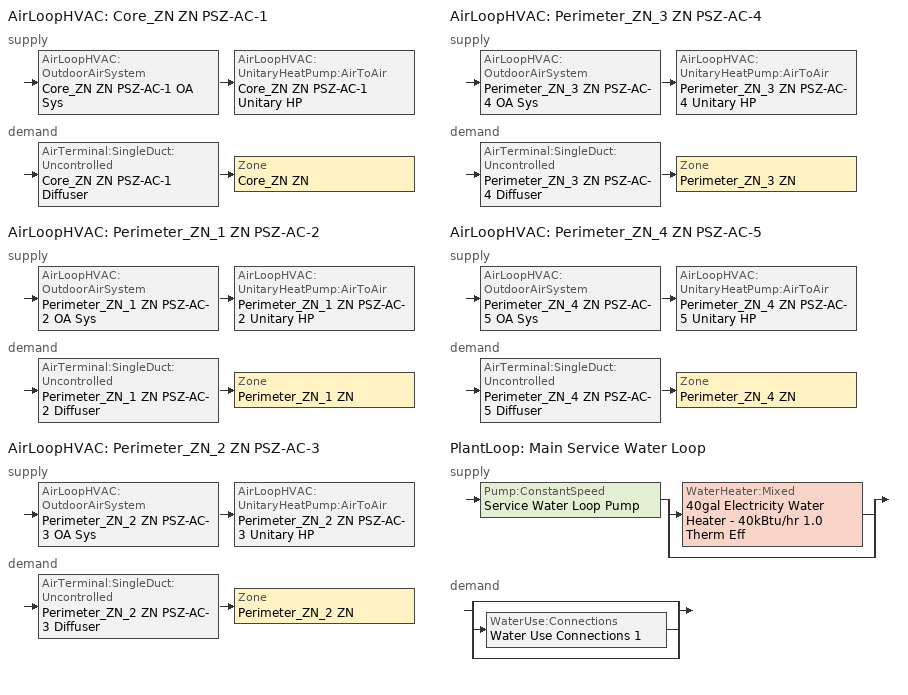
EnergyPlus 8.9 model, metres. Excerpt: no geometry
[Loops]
AirLoopHVAC 'Core_ZN ZN PSZ-AC-1'
 supply: AirLoopHVAC:OutdoorAirSystem 'Core_ZN ZN PSZ-AC-1 OA Sys' > AirLoopHVAC:UnitaryHeatPump:AirToAir 'Core_ZN ZN PSZ-AC-1 Unitary HP'
 demand: AirTerminal:SingleDuct:Uncontrolled 'Core_ZN ZN PSZ-AC-1 Diffuser' > Zone 'Core_ZN ZN'
AirLoopHVAC 'Perimeter_ZN_1 ZN PSZ-AC-2'
 supply: AirLoopHVAC:OutdoorAirSystem 'Perimeter_ZN_1 ZN PSZ-AC-2 OA Sys' > AirLoopHVAC:UnitaryHeatPump:AirToAir 'Perimeter_ZN_1 ZN PSZ-AC-2 Unitary HP'
 demand: AirTerminal:SingleDuct:Uncontrolled 'Perimeter_ZN_1 ZN PSZ-AC-2 Diffuser' > Zone 'Perimeter_ZN_1 ZN'
AirLoopHVAC 'Perimeter_ZN_2 ZN PSZ-AC-3'
 supply: AirLoopHVAC:OutdoorAirSystem 'Perimeter_ZN_2 ZN PSZ-AC-3 OA Sys' > AirLoopHVAC:UnitaryHeatPump:AirToAir 'Perimeter_ZN_2 ZN PSZ-AC-3 Unitary HP'
 demand: AirTerminal:SingleDuct:Uncontrolled 'Perimeter_ZN_2 ZN PSZ-AC-3 Diffuser' > Zone 'Perimeter_ZN_2 ZN'
AirLoopHVAC 'Perimeter_ZN_3 ZN PSZ-AC-4'
 supply: AirLoopHVAC:OutdoorAirSystem 'Perimeter_ZN_3 ZN PSZ-AC-4 OA Sys' > AirLoopHVAC:UnitaryHeatPump:AirToAir 'Perimeter_ZN_3 ZN PSZ-AC-4 Unitary HP'
 demand: AirTerminal:SingleDuct:Uncontrolled 'Perimeter_ZN_3 ZN PSZ-AC-4 Diffuser' > Zone 'Perimeter_ZN_3 ZN'
AirLoopHVAC 'Perimeter_ZN_4 ZN PSZ-AC-5'
 supply: AirLoopHVAC:OutdoorAirSystem 'Perimeter_ZN_4 ZN PSZ-AC-5 OA Sys' > AirLoopHVAC:UnitaryHeatPump:AirToAir 'Perimeter_ZN_4 ZN PSZ-AC-5 Unitary HP'
 demand: AirTerminal:SingleDuct:Uncontrolled 'Perimeter_ZN_4 ZN PSZ-AC-5 Diffuser' > Zone 'Perimeter_ZN_4 ZN'
PlantLoop 'Main Service Water Loop'
 supply: Pump:ConstantSpeed 'Service Water Loop Pump' > split
  | WaterHeater:Mixed '40gal Electricity Water Heater - 40kBtu/hr 1.0 Therm Eff'
  | bypass
 demand: split
  | bypass
  | WaterUse:Connections 'Water Use Connections 1'
  | bypass
[ZoneControl:Thermostat] Control Object Type 1=ThermostatSetpoint:DualSetpoint
Name | Zone or ZoneList | Control Type Schedule | Control Name 1
Core_ZN ZN Thermostat | Core_ZN ZN | Core_ZN ZN Thermostat Schedule | Office WholeBuilding - Sm Office Thermostat 1
Perimeter_ZN_1 ZN Thermostat | Perimeter_ZN_1 ZN | Perimeter_ZN_1 ZN Thermostat Schedule | Office WholeBuilding - Sm Office Thermostat 2
Perimeter_ZN_2 ZN Thermostat | Perimeter_ZN_2 ZN | Perimeter_ZN_2 ZN Thermostat Schedule | Office WholeBuilding - Sm Office Thermostat 3
Perimeter_ZN_3 ZN Thermostat | Perimeter_ZN_3 ZN | Perimeter_ZN_3 ZN Thermostat Schedule | Office WholeBuilding - Sm Office Thermostat 4
Perimeter_ZN_4 ZN Thermostat | Perimeter_ZN_4 ZN | Perimeter_ZN_4 ZN Thermostat Schedule | Office WholeBuilding - Sm Office Thermostat 5
[ThermostatSetpoint:DualSetpoint] Heating Setpoint Temperature Schedule=OfficeSmall HTGSETP_SCH_NO_OPTIMUM; Cooling Setpoint Temperature Schedule=OfficeSmall CLGSETP_SCH_NO_OPTIMUM
Office WholeBuilding - Sm Office Thermostat 1; Office WholeBuilding - Sm Office Thermostat 2; Office WholeBuilding - Sm Office Thermostat 3; Office WholeBuilding - Sm Office Thermostat 4; Office WholeBuilding - Sm Office Thermostat 5
[AirTerminal:SingleDuct:Uncontrolled] Availability Schedule=Always On Discrete; Maximum Air Flow Rate {m3/s}=AutoSize
Core_ZN ZN PSZ-AC-1 Diffuser; Perimeter_ZN_1 ZN PSZ-AC-2 Diffuser; Perimeter_ZN_2 ZN PSZ-AC-3 Diffuser; Perimeter_ZN_3 ZN PSZ-AC-4 Diffuser; Perimeter_ZN_4 ZN PSZ-AC-5 Diffuser
[Zone equipment]
Core_ZN ZN: Core_ZN ZN PSZ-AC-1 Diffuser
Perimeter_ZN_1 ZN: Perimeter_ZN_1 ZN PSZ-AC-2 Diffuser
Perimeter_ZN_2 ZN: Perimeter_ZN_2 ZN PSZ-AC-3 Diffuser
Perimeter_ZN_3 ZN: Perimeter_ZN_3 ZN PSZ-AC-4 Diffuser
Perimeter_ZN_4 ZN: Perimeter_ZN_4 ZN PSZ-AC-5 Diffuser
[Sizing:Zone] Zone Cooling Design Supply Air Temperature Input Method=SupplyAirTemperature; Zone Cooling Design Supply Air Temperature {C}=12.8; Zone Cooling Design Supply Air Temperature Difference {deltaC}=11.11; Zone Heating Design Supply Air Temperature Input Method=SupplyAirTemperature; Zone Heating Design Supply Air Temperature {C}=40; Zone Heating Design Supply Air Temperature Difference {deltaC}=11.11; Zone Cooling Design Supply Air Humidity Ratio {kgWater/kgDryAir}=0.0085; Zone Heating Design Supply Air Humidity Ratio {kgWater/kgDryAir}=0.008; Design Specification Outdoor Air Object=Office WholeBuilding - Sm Office Ventilation; Cooling Design Air Flow Method=DesignDay; Cooling Design Air Flow Rate {m3/s}=0; Cooling Minimum Air Flow per Zone Floor Area {m3/s-m2}=0.000762; Cooling Minimum Air Flow {m3/s}=0; Cooling Minimum Air Flow Fraction=0; Heating Design Air Flow Method=DesignDay; Heating Design Air Flow Rate {m3/s}=0; Heating Maximum Air Flow per Zone Floor Area {m3/s-m2}=0.002032; Heating Maximum Air Flow {m3/s}=0.141576; Heating Maximum Air Flow Fraction=0.3; Account for Dedicated Outdoor Air System=No
Name | Design Specification Zone Air Distribution Object
Core_ZN ZN | Core_ZN ZN Design Spec Zone Air Dist
Perimeter_ZN_1 ZN | Perimeter_ZN_1 ZN Design Spec Zone Air Dist
Perimeter_ZN_2 ZN | Perimeter_ZN_2 ZN Design Spec Zone Air Dist
Perimeter_ZN_3 ZN | Perimeter_ZN_3 ZN Design Spec Zone Air Dist
Perimeter_ZN_4 ZN | Perimeter_ZN_4 ZN Design Spec Zone Air Dist
[DesignSpecification:ZoneAirDistribution] Zone Air Distribution Effectiveness in Cooling Mode=1; Zone Air Distribution Effectiveness in Heating Mode=1
Core_ZN ZN Design Spec Zone Air Dist; Perimeter_ZN_1 ZN Design Spec Zone Air Dist; Perimeter_ZN_2 ZN Design Spec Zone Air Dist; Perimeter_ZN_3 ZN Design Spec Zone Air Dist; Perimeter_ZN_4 ZN Design Spec Zone Air Dist
[Controller:MechanicalVentilation] Availability Schedule=Always On Discrete; Demand Controlled Ventilation=No; System Outdoor Air Method=ZoneSum; Design Specification Outdoor Air Object Name 1=Office WholeBuilding - Sm Office Ventilation
Name | Zone Name 1 | Design Specification Zone Air Distribution Object Name 1
Controller Mechanical Ventilation 5 | Core_ZN ZN | Core_ZN ZN Design Spec Zone Air Dist
Controller Mechanical Ventilation 1 | Perimeter_ZN_1 ZN | Perimeter_ZN_1 ZN Design Spec Zone Air Dist
Controller Mechanical Ventilation 2 | Perimeter_ZN_2 ZN | Perimeter_ZN_2 ZN Design Spec Zone Air Dist
Controller Mechanical Ventilation 3 | Perimeter_ZN_3 ZN | Perimeter_ZN_3 ZN Design Spec Zone Air Dist
Controller Mechanical Ventilation 4 | Perimeter_ZN_4 ZN | Perimeter_ZN_4 ZN Design Spec Zone Air Dist
[DesignSpecification:OutdoorAir]
Office WholeBuilding - Sm Office Ventilation: Outdoor Air Method=Sum; Outdoor Air Flow per Person {m3/s-person}=0; Outdoor Air Flow per Zone Floor Area {m3/s-m2}=0.000508; Outdoor Air Flow per Zone {m3/s}=0; Outdoor Air Flow Air Changes per Hour {1/hr}=0
[AirLoopHVAC] Design Supply Air Flow Rate {m3/s}=AutoSize
Core_ZN ZN PSZ-AC-1; Perimeter_ZN_1 ZN PSZ-AC-2; Perimeter_ZN_2 ZN PSZ-AC-3; Perimeter_ZN_3 ZN PSZ-AC-4; Perimeter_ZN_4 ZN PSZ-AC-5
[Sizing:System] Type of Load to Size On=Sensible; Design Outdoor Air Flow Rate {m3/s}=Autosize; Central Heating Maximum System Air Flow Ratio=1; Preheat Design Temperature {C}=7; Preheat Design Humidity Ratio {kgWater/kgDryAir}=0.008; Precool Design Temperature {C}=12.8; Precool Design Humidity Ratio {kgWater/kgDryAir}=0.008; Central Cooling Design Supply Air Temperature {C}=12.8; Central Heating Design Supply Air Temperature {C}=40; Type of Zone Sum to Use=Coincident; 100% Outdoor Air in Cooling=No; 100% Outdoor Air in Heating=No; Central Cooling Design Supply Air Humidity Ratio {kgWater/kgDryAir}=0.0085; Central Heating Design Supply Air Humidity Ratio {kgWater/kgDryAir}=0.008; Cooling Supply Air Flow Rate Method=DesignDay; Cooling Supply Air Flow Rate {m3/s}=0; Cooling Supply Air Flow Rate Per Floor Area {m3/s-m2}=0.00996765; Cooling Fraction of Autosized Cooling Supply Air Flow Rate=1; Cooling Supply Air Flow Rate Per Unit Cooling Capacity {m3/s-W}=3.94755e-05; Heating Supply Air Flow Rate Method=DesignDay; Heating Supply Air Flow Rate {m3/s}=0; Heating Supply Air Flow Rate Per Floor Area {m3/s-m2}=0.00996765; Heating Fraction of Autosized Heating Supply Air Flow Rate=1; Heating Fraction of Autosized Cooling Supply Air Flow Rate=1; Heating Supply Air Flow Rate Per Unit Heating Capacity {m3/s-W}=3.15882e-05; System Outdoor Air Method=ZoneSum; Zone Maximum Outdoor Air Fraction=1; Cooling Design Capacity Method=CoolingDesignCapacity; Cooling Design Capacity {W}=Autosize; Cooling Design Capacity Per Floor Area {W/m2}=234.7; Fraction of Autosized Cooling Design Capacity=1; Heating Design Capacity Method=HeatingDesignCapacity; Heating Design Capacity {W}=Autosize; Heating Design Capacity Per Floor Area {W/m2}=157; Fraction of Autosized Heating Design Capacity=1; Central Cooling Capacity Control Method=OnOff
Core_ZN ZN PSZ-AC-1; Perimeter_ZN_1 ZN PSZ-AC-2; Perimeter_ZN_2 ZN PSZ-AC-3; Perimeter_ZN_3 ZN PSZ-AC-4; Perimeter_ZN_4 ZN PSZ-AC-5
[Controller:OutdoorAir] Minimum Outdoor Air Flow Rate {m3/s}=0; Maximum Outdoor Air Flow Rate {m3/s}=Autosize; Economizer Control Type=NoEconomizer; Economizer Control Action Type=ModulateFlow; Economizer Maximum Limit Dry-Bulb Temperature {C}=28; Economizer Maximum Limit Enthalpy {J/kg}=64000; Economizer Minimum Limit Dry-Bulb Temperature {C}=-100; Lockout Type=LockoutWithCompressor; Minimum Limit Type=FixedMinimum; Minimum Outdoor Air Schedule=Always On Discrete; High Humidity Control=No; Control High Indoor Humidity Based on Outdoor Humidity Ratio=Yes; Heat Recovery Bypass Control Type=BypassWhenWithinEconomizerLimits
Name | Mechanical Ventilation Controller
Core_ZN ZN PSZ-AC-1 OA Sys Controller | Controller Mechanical Ventilation 5
Perimeter_ZN_1 ZN PSZ-AC-2 OA Sys Controller | Controller Mechanical Ventilation 1
Perimeter_ZN_2 ZN PSZ-AC-3 OA Sys Controller | Controller Mechanical Ventilation 2
Perimeter_ZN_3 ZN PSZ-AC-4 OA Sys Controller | Controller Mechanical Ventilation 3
Perimeter_ZN_4 ZN PSZ-AC-5 OA Sys Controller | Controller Mechanical Ventilation 4
[SetpointManager:MixedAir] Control Variable=Temperature
Node 50 OS Default SPM; Node 14 OS Default SPM; Node 23 OS Default SPM; Node 32 OS Default SPM; Node 41 OS Default SPM
[AirLoopHVAC:UnitaryHeatPump:AirToAir] Availability Schedule=Always On Discrete; Cooling Supply Air Flow Rate {m3/s}=Autosize; Heating Supply Air Flow Rate {m3/s}=Autosize; Maximum Supply Air Temperature from Supplemental Heater {C}=Autosize; Maximum Outdoor Dry-Bulb Temperature for Supplemental Heater Operation {C}=4.44444; Fan Placement=BlowThrough; Supply Air Fan Operating Mode Schedule=OfficeSmall HVACOperationSchd
Name | Controlling Zone or Thermostat Location | Supply Air Fan | Heating Coil | Cooling Coil | Supplemental Heating Coil
Core_ZN ZN PSZ-AC-1 Unitary HP | Core_ZN ZN | Core_ZN ZN PSZ-AC-1 Fan | Core_ZN ZN PSZ-AC-1 HP Htg Coil 22 Clg kBtu/hr 6.6HSPF | Core_ZN ZN PSZ-AC-1 1spd DX HP Clg Coil 22kBtu/hr 9.7SEER | Core_ZN ZN PSZ-AC-1 Gas Backup Htg Coil
Perimeter_ZN_1 ZN PSZ-AC-2 Unitary HP | Perimeter_ZN_1 ZN | Perimeter_ZN_1 ZN PSZ-AC-2 Fan | Perimeter_ZN_1 ZN PSZ-AC-2 HP Htg Coil 24 Clg kBtu/hr 6.6HSPF | Perimeter_ZN_1 ZN PSZ-AC-2 1spd DX HP Clg Coil 24kBtu/hr 9.7SEER | Perimeter_ZN_1 ZN PSZ-AC-2 Gas Backup Htg Coil
Perimeter_ZN_2 ZN PSZ-AC-3 Unitary HP | Perimeter_ZN_2 ZN | Perimeter_ZN_2 ZN PSZ-AC-3 Fan | Perimeter_ZN_2 ZN PSZ-AC-3 HP Htg Coil 18 Clg kBtu/hr 6.6HSPF | Perimeter_ZN_2 ZN PSZ-AC-3 1spd DX HP Clg Coil 18kBtu/hr 9.7SEER | Perimeter_ZN_2 ZN PSZ-AC-3 Gas Backup Htg Coil
Perimeter_ZN_3 ZN PSZ-AC-4 Unitary HP | Perimeter_ZN_3 ZN | Perimeter_ZN_3 ZN PSZ-AC-4 Fan | Perimeter_ZN_3 ZN PSZ-AC-4 HP Htg Coil 22 Clg kBtu/hr 6.6HSPF | Perimeter_ZN_3 ZN PSZ-AC-4 1spd DX HP Clg Coil 22kBtu/hr 9.7SEER | Perimeter_ZN_3 ZN PSZ-AC-4 Gas Backup Htg Coil
Perimeter_ZN_4 ZN PSZ-AC-5 Unitary HP | Perimeter_ZN_4 ZN | Perimeter_ZN_4 ZN PSZ-AC-5 Fan | Perimeter_ZN_4 ZN PSZ-AC-5 HP Htg Coil 21 Clg kBtu/hr 6.6HSPF | Perimeter_ZN_4 ZN PSZ-AC-5 1spd DX HP Clg Coil 21kBtu/hr 9.7SEER | Perimeter_ZN_4 ZN PSZ-AC-5 Gas Backup Htg Coil
[Fan:OnOff] Availability Schedule=OfficeSmall HVACOperationSchd; Fan Total Efficiency=0.53625; Pressure Rise {Pa}=622.722; Maximum Flow Rate {m3/s}=Autosize; Motor Efficiency=0.825; Motor In Airstream Fraction=1
Name | Fan Power Ratio Function of Speed Ratio Curve | Fan Efficiency Ratio Function of Speed Ratio Curve
Core_ZN ZN PSZ-AC-1 Fan | Fan On Off Power Curve 4 | Fan On Off Efficiency Curve 4
Perimeter_ZN_1 ZN PSZ-AC-2 Fan | Fan On Off Power Curve | Fan On Off Efficiency Curve
Perimeter_ZN_2 ZN PSZ-AC-3 Fan | Fan On Off Power Curve 1 | Fan On Off Efficiency Curve 1
Perimeter_ZN_3 ZN PSZ-AC-4 Fan | Fan On Off Power Curve 2 | Fan On Off Efficiency Curve 2
Perimeter_ZN_4 ZN PSZ-AC-5 Fan | Fan On Off Power Curve 3 | Fan On Off Efficiency Curve 3
[Coil:Heating:DX:SingleSpeed] Availability Schedule=Always On Discrete; Gross Rated Heating Capacity {W}=Autosize; Gross Rated Heating COP {W/W}=3.419064; Rated Air Flow Rate {m3/s}=Autosize; Rated Supply Fan Power Per Volume Flow Rate {W/(m3/s)}=773.3; Heating Capacity Function of Temperature Curve=DXHEAT-NECB2011-REF-CAPFT; Heating Capacity Function of Flow Fraction Curve=DXHEAT-NECB2011-REF-CAPFFLOW; Energy Input Ratio Function of Temperature Curve=DXHEAT-NECB2011-REF-EIRFT; Energy Input Ratio Function of Flow Fraction Curve=DXHEAT-NECB2011-REF-EIRFFLOW; Part Load Fraction Correlation Curve=DXHEAT-NECB2011-REF-PLFFPLR; Minimum Outdoor Dry-Bulb Temperature for Compressor Operation {C}=-12.2; Maximum Outdoor Dry-Bulb Temperature for Defrost Operation {C}=1.67; Crankcase Heater Capacity {W}=50; Maximum Outdoor Dry-Bulb Temperature for Crankcase Heater Operation {C}=4.4; Defrost Strategy=ReverseCycle; Defrost Control=OnDemand; Defrost Time Period Fraction=0.166667; Resistive Defrost Heater Capacity {W}=2000
Name | Defrost Energy Input Ratio Function of Temperature Curve
Core_ZN ZN PSZ-AC-1 HP Htg Coil 22 Clg kBtu/hr 6.6HSPF | Curve Biquadratic 13
Perimeter_ZN_1 ZN PSZ-AC-2 HP Htg Coil 24 Clg kBtu/hr 6.6HSPF | Curve Biquadratic 1
Perimeter_ZN_2 ZN PSZ-AC-3 HP Htg Coil 18 Clg kBtu/hr 6.6HSPF | Curve Biquadratic 4
Perimeter_ZN_3 ZN PSZ-AC-4 HP Htg Coil 22 Clg kBtu/hr 6.6HSPF | Curve Biquadratic 7
Perimeter_ZN_4 ZN PSZ-AC-5 HP Htg Coil 21 Clg kBtu/hr 6.6HSPF | Curve Biquadratic 10
[Coil:Cooling:DX:SingleSpeed] Availability Schedule=Always On Discrete; Gross Rated Total Cooling Capacity {W}=Autosize; Gross Rated Sensible Heat Ratio=Autosize; Gross Rated Cooling COP {W/W}=2.967036; Rated Air Flow Rate {m3/s}=Autosize; Rated Evaporator Fan Power Per Volume Flow Rate {W/(m3/s)}=773.3; Total Cooling Capacity Function of Temperature Curve=HPACCoolCapFT; Total Cooling Capacity Function of Flow Fraction Curve=HPACCoolCapFFF; Energy Input Ratio Function of Temperature Curve=HPACCOOLEIRFT; Energy Input Ratio Function of Flow Fraction Curve=HPACCOOLEIRFFF; Part Load Fraction Correlation Curve=HPACCOOLPLFFPLR; Condenser Type=AirCooled; Evaporative Condenser Effectiveness=0; Evaporative Condenser Air Flow Rate {m3/s}=Autosize; Evaporative Condenser Pump Rated Power Consumption {W}=Autosize; Crankcase Heater Capacity {W}=0; Maximum Outdoor Dry-Bulb Temperature for Crankcase Heater Operation {C}=0; Basin Heater Capacity {W/K}=0; Basin Heater Setpoint Temperature {C}=10
Core_ZN ZN PSZ-AC-1 1spd DX HP Clg Coil 22kBtu/hr 9.7SEER; Perimeter_ZN_1 ZN PSZ-AC-2 1spd DX HP Clg Coil 24kBtu/hr 9.7SEER; Perimeter_ZN_2 ZN PSZ-AC-3 1spd DX HP Clg Coil 18kBtu/hr 9.7SEER; Perimeter_ZN_3 ZN PSZ-AC-4 1spd DX HP Clg Coil 22kBtu/hr 9.7SEER; Perimeter_ZN_4 ZN PSZ-AC-5 1spd DX HP Clg Coil 21kBtu/hr 9.7SEER
[Coil:Heating:Fuel] Availability Schedule=Always On Discrete; Fuel Type=NaturalGas; Burner Efficiency=0.8; Nominal Capacity {W}=AutoSize; Parasitic Electric Load {W}=0; Parasitic Fuel Load {W}=0
Core_ZN ZN PSZ-AC-1 Gas Backup Htg Coil; Perimeter_ZN_1 ZN PSZ-AC-2 Gas Backup Htg Coil; Perimeter_ZN_2 ZN PSZ-AC-3 Gas Backup Htg Coil; Perimeter_ZN_3 ZN PSZ-AC-4 Gas Backup Htg Coil; Perimeter_ZN_4 ZN PSZ-AC-5 Gas Backup Htg Coil
[SetpointManager:SingleZone:Reheat] Control Variable=Temperature; Minimum Supply Air Temperature {C}=12.7778; Maximum Supply Air Temperature {C}=40
Name | Control Zone
Setpoint Manager Single Zone Reheat 5 | Core_ZN ZN
Setpoint Manager Single Zone Reheat 1 | Perimeter_ZN_1 ZN
Setpoint Manager Single Zone Reheat 2 | Perimeter_ZN_2 ZN
Setpoint Manager Single Zone Reheat 3 | Perimeter_ZN_3 ZN
Setpoint Manager Single Zone Reheat 4 | Perimeter_ZN_4 ZN
[PlantLoop]
Main Service Water Loop: Fluid Type=Water; Plant Equipment Operation Scheme=Main Service Water Loop Operation Schemes; Maximum Loop Temperature {C}=60; Minimum Loop Temperature {C}=10; Maximum Loop Flow Rate {m3/s}=Autosize; Minimum Loop Flow Rate {m3/s}=0; Plant Loop Volume {m3}=Autocalculate; Load Distribution Scheme=Optimal; Plant Loop Demand Calculation Scheme=SingleSetpoint
[Sizing:Plant]
Main Service Water Loop: Loop Type=Heating; Design Loop Exit Temperature {C}=60; Loop Design Temperature Difference {deltaC}=5; Sizing Option=NonCoincident; Zone Timesteps in Averaging Window=1; Coincident Sizing Factor Mode=None
[Pump:ConstantSpeed]
Service Water Loop Pump: Design Flow Rate {m3/s}=Autosize; Design Pump Head {Pa}=0.001; Design Power Consumption {W}=Autosize; Motor Efficiency=0.825; Fraction of Motor Inefficiencies to Fluid Stream=0; Pump Control Type=Intermittent; Design Power Sizing Method=PowerPerFlowPerPressure; Design Electric Power per Unit Flow Rate {W/(m3/s)}=348701.1; Design Shaft Power per Unit Flow Rate per Unit Head=1.28205
[WaterHeater:Mixed]
40gal Electricity Water Heater - 40kBtu/hr 1.0 Therm Eff: Tank Volume {m3}=0.151416; Setpoint Temperature Schedule=Service Water Loop Temp - 140F; Deadband Temperature Difference {deltaC}=2; Maximum Temperature Limit {C}=82.2222; Heater Control Type=Cycle; Heater Maximum Capacity {W}=11722.8; Heater Ignition Minimum Flow Rate {m3/s}=0; Heater Ignition Delay {s}=0; Heater Fuel Type=Electricity; Heater Thermal Efficiency=1; Off Cycle Parasitic Fuel Consumption Rate {W}=570.999; Off Cycle Parasitic Fuel Type=Electricity; Off Cycle Parasitic Heat Fraction to Tank=0.8; On Cycle Parasitic Fuel Consumption Rate {W}=570.999; On Cycle Parasitic Fuel Type=Electricity; On Cycle Parasitic Heat Fraction to Tank=0; Ambient Temperature Indicator=Schedule; Ambient Temperature Schedule=Water Heater Ambient Temp Schedule - 70F; Off Cycle Loss Coefficient to Ambient Temperature {W/K}=1.87331; Off Cycle Loss Fraction to Zone=1; On Cycle Loss Coefficient to Ambient Temperature {W/K}=1.87331; On Cycle Loss Fraction to Zone=1; Use Side Effectiveness=1; Source Side Effectiveness=1; Use Side Design Flow Rate {m3/s}=Autosize; Source Side Design Flow Rate {m3/s}=Autosize; Indirect Water Heating Recovery Time {hr}=1.5; Source Side Flow Control Mode=IndirectHeatPrimarySetpoint
[SetpointManager:Scheduled]
Service hot water setpoint manager: Control Variable=Temperature; Schedule=Service Water Loop Temp - 140F
[WaterUse:Connections]
Water Use Connections 1: Water Use Equipment Name 1=Main Service Water Use 0.06gal/min
[WaterUse:Equipment]
Main Service Water Use 0.06gal/min: Peak Flow Rate {m3/s}=4.03777e-06; Flow Rate Fraction Schedule=OfficeSmall BLDG_SWH_SCH; Target Temperature Schedule=Mixed Water At Faucet Temp - 120F; Sensible Fraction Schedule=Fraction Sensible - 0.2; Latent Fraction Schedule=Fraction Latent - 0.05
[PlantEquipmentOperationSchemes]
Main Service Water Loop Operation Schemes: Control Scheme Object Type 1=PlantEquipmentOperation:HeatingLoad; Control Scheme Name 1=Main Service Water Loop Heating Operation Scheme; Control Scheme Schedule Name 1=Always On Discrete
[PlantEquipmentOperation:HeatingLoad]
Main Service Water Loop Heating Operation Scheme: Load Range Lower Limit 1 {W}=0; Load Range Upper Limit 1 {W}=1000000000; Range Equipment List Name 1=Main Service Water Loop Heating Equipment List
[PlantEquipmentList]
Main Service Water Loop Heating Equipment List: WaterHeater:Mixed, 40gal Electricity Water Heater - 40kBtu/hr 1.0 Therm Eff
[Schedule:Compact]
Core_ZN ZN Thermostat Schedule; Perimeter_ZN_1 ZN Thermostat Schedule; Perimeter_ZN_2 ZN Thermostat Schedule; Perimeter_ZN_3 ZN Thermostat Schedule; Perimeter_ZN_4 ZN Thermostat Schedule: Through: 12/31, For: AllDays, Until: 24:00, 4
[Schedule:Day:Interval]
OfficeSmall HTGSETP_SCH_NO_OPTIMUM Default; OfficeSmall HTGSETP_SCH_NO_OPTIMUM Summer Design Day: No, 24:00, 15.56
OfficeSmall HTGSETP_SCH_NO_OPTIMUM Wkdy Day: No, 06:00, 15.56, 19:00, 21.11, 24:00, 15.56
OfficeSmall HTGSETP_SCH_NO_OPTIMUM Winter Design Day: No, 24:00, 21.11
OfficeSmall CLGSETP_SCH_NO_OPTIMUM Default; OfficeSmall CLGSETP_SCH_NO_OPTIMUM Winter Design Day: No, 24:00, 29.44
OfficeSmall CLGSETP_SCH_NO_OPTIMUM Wkdy Day: No, 06:00, 29.44, 18:00, 23.89, 24:00, 29.44
OfficeSmall CLGSETP_SCH_NO_OPTIMUM Summer Design Day: No, 24:00, 23.89
OfficeSmall BLDG_SWH_SCH Default; OfficeSmall HVACOperationSchd Default; OfficeSmall HVACOperationSchd Winter Design Day: No, 24:00, 0
OfficeSmall BLDG_SWH_SCH Summer Design Day; OfficeSmall BLDG_SWH_SCH Winter Design Day; OfficeSmall BLDG_SWH_SCH WntrDsn|SmrDsn|Wkdy Day: No, 07:00, 0, 08:00, 0.27, 09:00, 0.55, 11:00, 0.64, 12:00, 0.82, 13:00, 1, 14:00, 0.91, 16:00, 0.55, 17:00, 0.73, 19:00, 0.37, 20:00, 0.18, 21:00, 0.27, 22:00, 0.09, 24:00, 0
OfficeSmall HVACOperationSchd SmrDsn|Wkdy Day; OfficeSmall HVACOperationSchd Summer Design Day: No, 06:00, 0, 19:00, 1, 24:00, 0
Schedule Day 25: No, 24:00, 0.2
Schedule Day 26: No, 24:00, 0.05
Schedule Day 27: No, 24:00, 48.8889
Service Water Loop Temp - 140F Default: No, 24:00, 60
Water Heater Ambient Temp Schedule - 70F Default: No, 24:00, 21.1111
[Schedule:Week:Daily]
OfficeSmall HTGSETP_SCH_NO_OPTIMUM Week Rule - Jan1-Dec31: OfficeSmall HTGSETP_SCH_NO_OPTIMUM Default, OfficeSmall HTGSETP_SCH_NO_OPTIMUM Wkdy Day, OfficeSmall HTGSETP_SCH_NO_OPTIMUM Wkdy Day, OfficeSmall HTGSETP_SCH_NO_OPTIMUM Wkdy Day, OfficeSmall HTGSETP_SCH_NO_OPTIMUM Wkdy Day, OfficeSmall HTGSETP_SCH_NO_OPTIMUM Wkdy Day, OfficeSmall HTGSETP_SCH_NO_OPTIMUM Default, OfficeSmall HTGSETP_SCH_NO_OPTIMUM Default, OfficeSmall HTGSETP_SCH_NO_OPTIMUM Summer Design Day, OfficeSmall HTGSETP_SCH_NO_OPTIMUM Winter Design Day, OfficeSmall HTGSETP_SCH_NO_OPTIMUM Default, OfficeSmall HTGSETP_SCH_NO_OPTIMUM Default
OfficeSmall CLGSETP_SCH_NO_OPTIMUM Week Rule - Jan1-Dec31: OfficeSmall CLGSETP_SCH_NO_OPTIMUM Default, OfficeSmall CLGSETP_SCH_NO_OPTIMUM Wkdy Day, OfficeSmall CLGSETP_SCH_NO_OPTIMUM Wkdy Day, OfficeSmall CLGSETP_SCH_NO_OPTIMUM Wkdy Day, OfficeSmall CLGSETP_SCH_NO_OPTIMUM Wkdy Day, OfficeSmall CLGSETP_SCH_NO_OPTIMUM Wkdy Day, OfficeSmall CLGSETP_SCH_NO_OPTIMUM Default, OfficeSmall CLGSETP_SCH_NO_OPTIMUM Default, OfficeSmall CLGSETP_SCH_NO_OPTIMUM Summer Design Day, OfficeSmall CLGSETP_SCH_NO_OPTIMUM Winter Design Day, OfficeSmall CLGSETP_SCH_NO_OPTIMUM Default, OfficeSmall CLGSETP_SCH_NO_OPTIMUM Default
Fraction Latent - 0.05 Week Rule - Jan1-Dec31: Schedule Day 26, Schedule Day 26, Schedule Day 26, Schedule Day 26, Schedule Day 26, Schedule Day 26, Schedule Day 26, Schedule Day 26, Schedule Day 26, Schedule Day 26, Schedule Day 26, Schedule Day 26
Fraction Sensible - 0.2 Week Rule - Jan1-Dec31: Schedule Day 25, Schedule Day 25, Schedule Day 25, Schedule Day 25, Schedule Day 25, Schedule Day 25, Schedule Day 25, Schedule Day 25, Schedule Day 25, Schedule Day 25, Schedule Day 25, Schedule Day 25
Mixed Water At Faucet Temp - 120F Week Rule - Jan1-Dec31: Schedule Day 27, Schedule Day 27, Schedule Day 27, Schedule Day 27, Schedule Day 27, Schedule Day 27, Schedule Day 27, Schedule Day 27, Schedule Day 27, Schedule Day 27, Schedule Day 27, Schedule Day 27
OfficeSmall BLDG_SWH_SCH Week Rule - Jan1-Dec31: OfficeSmall BLDG_SWH_SCH Default, OfficeSmall BLDG_SWH_SCH WntrDsn|SmrDsn|Wkdy Day, OfficeSmall BLDG_SWH_SCH WntrDsn|SmrDsn|Wkdy Day, OfficeSmall BLDG_SWH_SCH WntrDsn|SmrDsn|Wkdy Day, OfficeSmall BLDG_SWH_SCH WntrDsn|SmrDsn|Wkdy Day, OfficeSmall BLDG_SWH_SCH WntrDsn|SmrDsn|Wkdy Day, OfficeSmall BLDG_SWH_SCH Default, OfficeSmall BLDG_SWH_SCH Default, OfficeSmall BLDG_SWH_SCH Summer Design Day, OfficeSmall BLDG_SWH_SCH Winter Design Day, OfficeSmall BLDG_SWH_SCH Default, OfficeSmall BLDG_SWH_SCH Default
OfficeSmall HVACOperationSchd Week Rule - Jan1-Dec31: OfficeSmall HVACOperationSchd Default, OfficeSmall HVACOperationSchd SmrDsn|Wkdy Day, OfficeSmall HVACOperationSchd SmrDsn|Wkdy Day, OfficeSmall HVACOperationSchd SmrDsn|Wkdy Day, OfficeSmall HVACOperationSchd SmrDsn|Wkdy Day, OfficeSmall HVACOperationSchd SmrDsn|Wkdy Day, OfficeSmall HVACOperationSchd Default, OfficeSmall HVACOperationSchd Default, OfficeSmall HVACOperationSchd Summer Design Day, OfficeSmall HVACOperationSchd Winter Design Day, OfficeSmall HVACOperationSchd Default, OfficeSmall HVACOperationSchd Default
Service Water Loop Temp - 140F Week Rule - Jan1-Dec31: Service Water Loop Temp - 140F Default, Service Water Loop Temp - 140F Default, Service Water Loop Temp - 140F Default, Service Water Loop Temp - 140F Default, Service Water Loop Temp - 140F Default, Service Water Loop Temp - 140F Default, Service Water Loop Temp - 140F Default, Service Water Loop Temp - 140F Default, Service Water Loop Temp - 140F Default, Service Water Loop Temp - 140F Default, Service Water Loop Temp - 140F Default, Service Water Loop Temp - 140F Default
Water Heater Ambient Temp Schedule - 70F Week Rule - Jan1-Dec31: Water Heater Ambient Temp Schedule - 70F Default, Water Heater Ambient Temp Schedule - 70F Default, Water Heater Ambient Temp Schedule - 70F Default, Water Heater Ambient Temp Schedule - 70F Default, Water Heater Ambient Temp Schedule - 70F Default, Water Heater Ambient Temp Schedule - 70F Default, Water Heater Ambient Temp Schedule - 70F Default, Water Heater Ambient Temp Schedule - 70F Default, Water Heater Ambient Temp Schedule - 70F Default, Water Heater Ambient Temp Schedule - 70F Default, Water Heater Ambient Temp Schedule - 70F Default, Water Heater Ambient Temp Schedule - 70F Default
[Schedule:Year]
OfficeSmall HTGSETP_SCH_NO_OPTIMUM: OfficeSmall HTGSETP_SCH_NO_OPTIMUM Week Rule - Jan1-Dec31, 1, 1, 12, 31
OfficeSmall CLGSETP_SCH_NO_OPTIMUM: OfficeSmall CLGSETP_SCH_NO_OPTIMUM Week Rule - Jan1-Dec31, 1, 1, 12, 31
Fraction Latent - 0.05: Fraction Latent - 0.05 Week Rule - Jan1-Dec31, 1, 1, 12, 31
Fraction Sensible - 0.2: Fraction Sensible - 0.2 Week Rule - Jan1-Dec31, 1, 1, 12, 31
Mixed Water At Faucet Temp - 120F: Mixed Water At Faucet Temp - 120F Week Rule - Jan1-Dec31, 1, 1, 12, 31
OfficeSmall BLDG_SWH_SCH: OfficeSmall BLDG_SWH_SCH Week Rule - Jan1-Dec31, 1, 1, 12, 31
OfficeSmall HVACOperationSchd: OfficeSmall HVACOperationSchd Week Rule - Jan1-Dec31, 1, 1, 12, 31
Service Water Loop Temp - 140F: Service Water Loop Temp - 140F Week Rule - Jan1-Dec31, 1, 1, 12, 31
Water Heater Ambient Temp Schedule - 70F: Water Heater Ambient Temp Schedule - 70F Week Rule - Jan1-Dec31, 1, 1, 12, 31
[Schedule:Constant]
Always On Discrete: Hourly Value=1
[Curve:Exponent] Coefficient1 Constant=1; Coefficient2 Constant=0; Coefficient3 Constant=0; Minimum Value of x {BasedOnField A2}=0; Maximum Value of x {BasedOnField A2}=1
Fan On Off Power Curve 4; Fan On Off Power Curve; Fan On Off Power Curve 1; Fan On Off Power Curve 2; Fan On Off Power Curve 3
[Curve:Cubic]
Name | Coefficient1 Constant | Coefficient2 x | Coefficient3 x**2 | Coefficient4 x**3 | Minimum Value of x {BasedOnField A2} | Maximum Value of x {BasedOnField A2}
Fan On Off Efficiency Curve 4; Fan On Off Efficiency Curve; Fan On Off Efficiency Curve 1; Fan On Off Efficiency Curve 2; Fan On Off Efficiency Curve 3 | 1 | 0 | 0 | 0 | 0 | 1
DXHEAT-NECB2011-REF-CAPFT | 0.729 | 0.0319 | 0.000136 | -8.75e-06 | -20 | 20
DXHEAT-NECB2011-REF-CAPFFLOW | 0.84 | 0.16 | 0 | 0 | 0.5 | 1.5
DXHEAT-NECB2011-REF-EIRFT | 1.2183 | -0.03612 | 0.00142 | -2.68e-05 | -20 | 20
DXHEAT-NECB2011-REF-PLFFPLR | 0.3696 | 2.3362 | -2.9577 | 1.2596 | 0.7 | 1
[Curve:Quadratic]
Name | Coefficient1 Constant | Coefficient2 x | Coefficient3 x**2 | Minimum Value of x {BasedOnField A2} | Maximum Value of x {BasedOnField A2}
DXHEAT-NECB2011-REF-EIRFFLOW | 1.3824 | -0.4336 | 0.0512 | 0 | 1
HPACCoolCapFFF | 0.8 | 0.2 | 0 | 0.5 | 1.5
HPACCOOLEIRFFF | 1.156 | -0.1816 | 0.0256 | 0.5 | 1.5
HPACCOOLPLFFPLR | 0.85 | 0.15 | 0 | 0 | 1
[Curve:Biquadratic] Minimum Value of x {BasedOnField A2}=12.77778; Maximum Value of x {BasedOnField A2}=23.88889; Minimum Value of y {BasedOnField A3}=21.11111; Maximum Value of y {BasedOnField A3}=46.11111
Name | Coefficient1 Constant | Coefficient2 x | Coefficient3 x**2 | Coefficient4 y | Coefficient5 y**2 | Coefficient6 x*y
Curve Biquadratic 13; HPACCOOLEIRFT; Curve Biquadratic 1; Curve Biquadratic 4; Curve Biquadratic 7; Curve Biquadratic 10 | 0.297145 | 0.0430933 | -0.000748766 | 0.00597727 | 0.000482112 | -0.000956448
HPACCoolCapFT | 0.766956 | 0.0107756 | -4.14703e-05 | 0.00134961 | -0.000261144 | 0.000457488
